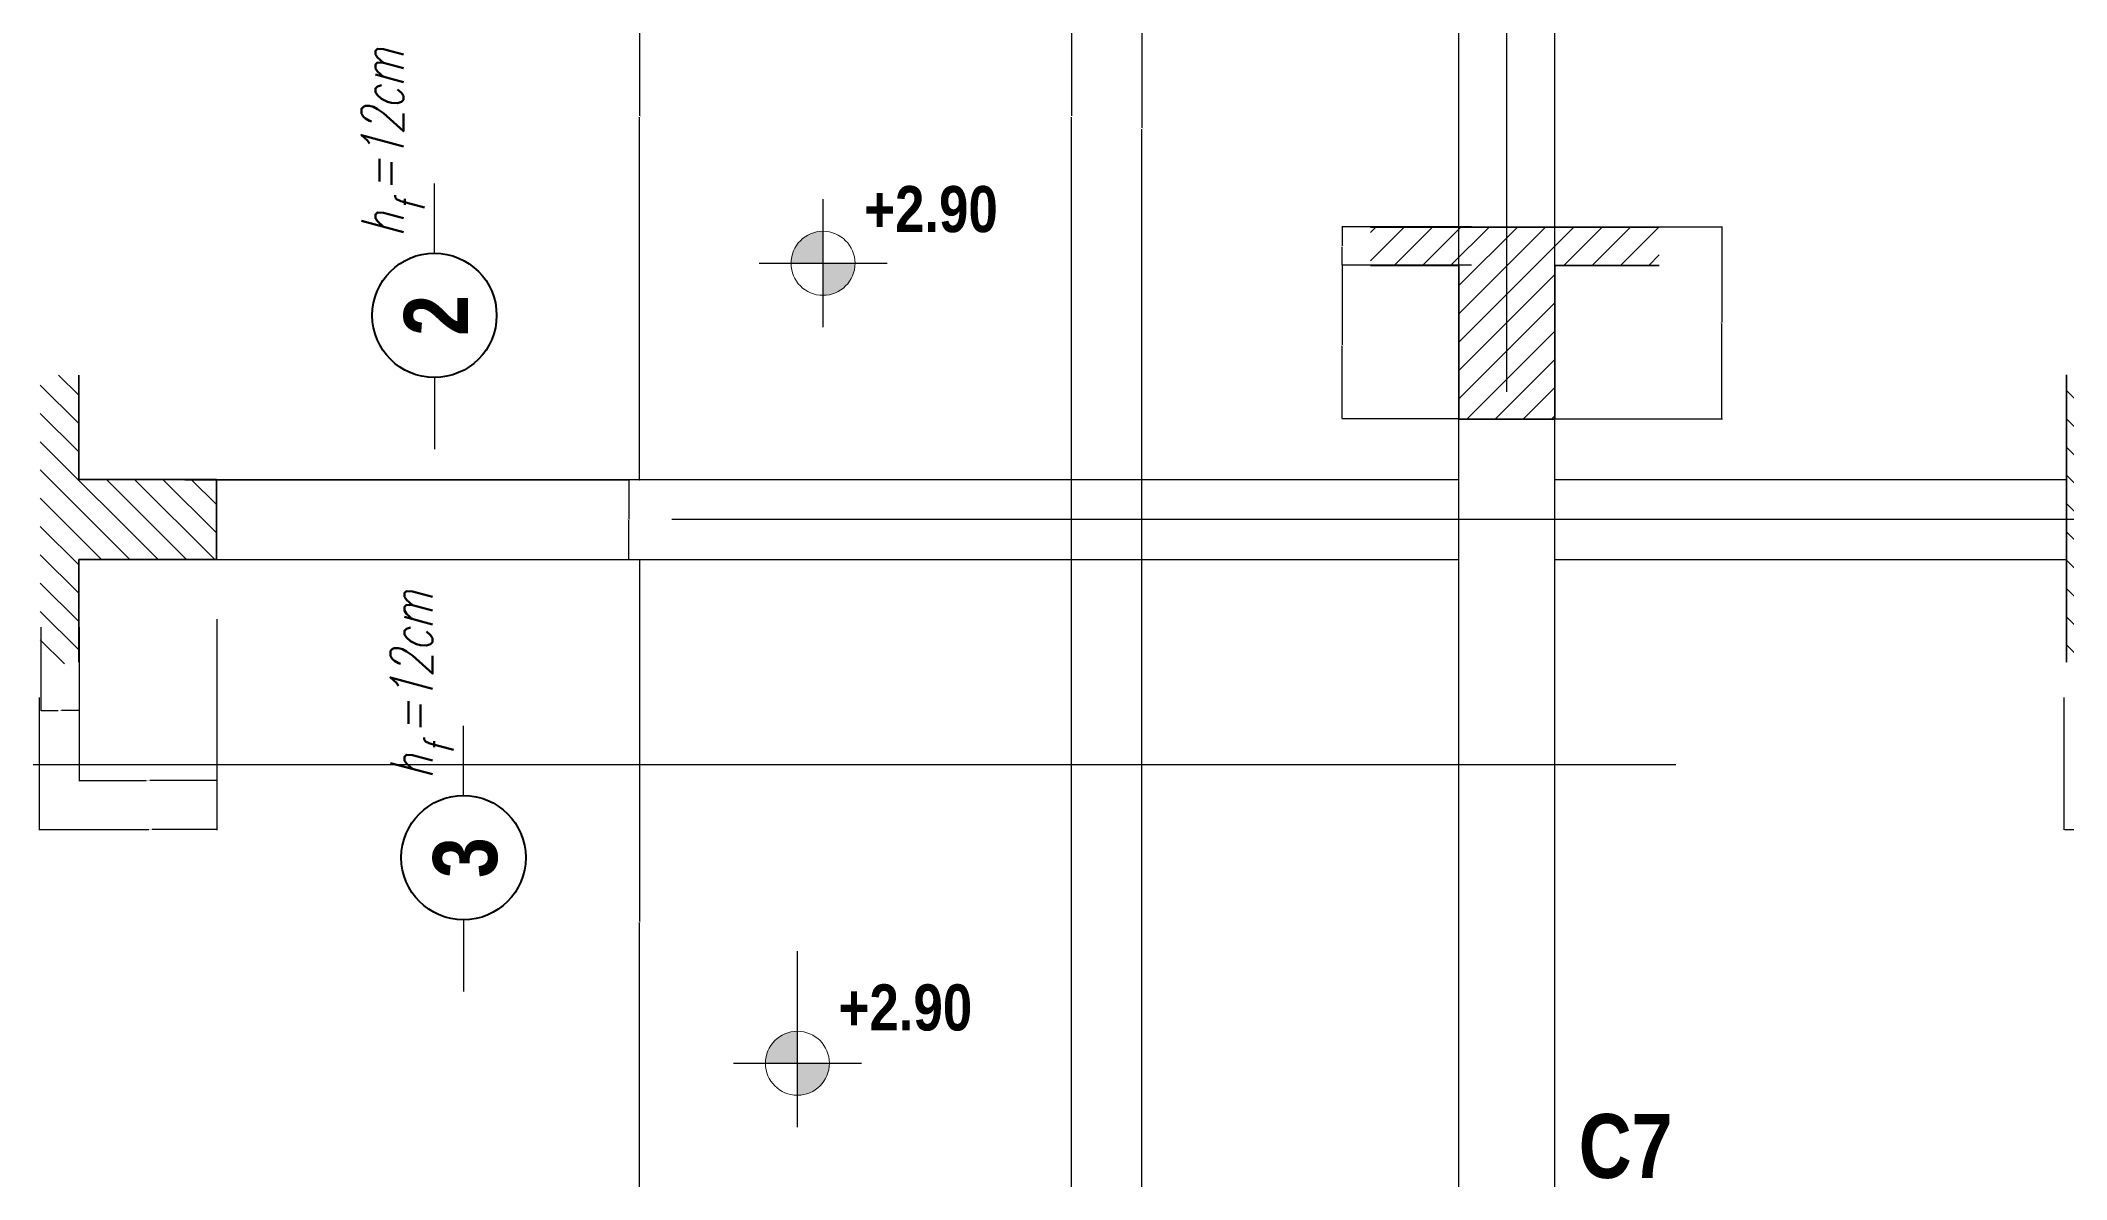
# Model space of a CAD drawing. Header units: millimetres. Extents: x 62 to 4126, y 148 to 2776.
# Drawn here: x 492 to 1125, y 1398 to 1754 of the extents above; entities that cross this region are included whole.
import ezdxf

# ---------------------------------------------------------------- set-up
doc = ezdxf.new("R2010")
doc.units = ezdxf.units.MM
doc.linetypes.add('DASHDOT', pattern=[25.4, 12.7, -6.35, 0, -6.35])
doc.linetypes.add('Solid Line copy-002', pattern=[1150, 5, -278.333333, 595, -271.666667])
for name, color, linetype, lineweight in [('! Plochi sech', 210, 'Continuous', 25), ('!Armirovka', 210, 'Continuous', 35), ('!Dimension', 70, 'Continuous', 25), ('!Hf', 132, 'Continuous', 25), ('035', 30, 'Continuous', 30), ('Osi', 70, 'DASHDOT', 25)]:
    doc.layers.add(name, color=color, linetype=linetype, lineweight=lineweight)
doc.layers.add('text', color=7, linetype='Continuous')
doc.styles.add('GENERATED_STYLE_3', font='ARIALNB.TTF')
doc.styles.get("Standard").update_dxf_attribs({"font": 'arial.ttf'})
doc.styles.add('АRM_nadpis', font='simplex.shx', dxfattribs={"width": 0.7, "oblique": 15})
doc.dimstyles.get("Standard").update_dxf_attribs({"dimtxt": 2.5, "dimasz": 2.5, "dimexe": 1.25, "dimexo": 0.625, "dimtad": 1, "dimtxsty": 'Standard', "dimcen": 2.5, "dimazin": 3, "dimtfac": 1, "dimtmove": 0, "dimatfit": 3})

# ---------------------------------------------------------------- blocks, each defined once
blk = doc.blocks.new('*D2418')
at = {"color": 0, "linetype": 'Continuous', "lineweight": -2}
for p, q in [((997.97, 1696.16), (1017.73, 1696.16)), ((1017.55, 1695.98), (1017.55, 1666.34)), ((1017.55, 1636.34), (1017.55, 1665.98)), ((965.47, 1636.16), (1017.73, 1636.16))]:
    blk.add_line(p, q, dxfattribs=at)
at = {"color": 0}
for points in [[(1017.58, 1695.98), (1017.52, 1695.98), (1017.55, 1696.16)], [(1017.52, 1636.34), (1017.58, 1636.34), (1017.55, 1636.16)]]:
    blk.add_solid(points, dxfattribs=at)
at = {"layer": 'Defpoints', "color": 0}
for p in [(997.91, 1696.16), (1017.55, 1696.16), (965.41, 1636.16)]:
    blk.add_point(p, dxfattribs=at)
at = {"color": 0, "lineweight": 25, "insert": (1017.55, 1666.16), "char_height": 0.18, "attachment_point": 5}
blk.add_mtext('\\A1;60.0000', dxfattribs=at)
blk = doc.blocks.new('*D2419')
at = {"color": 0, "linetype": 'Continuous', "lineweight": -2}
for p, q in [((939.34, 1696.16), (898.82, 1696.16)), ((899, 1695.98), (899, 1690.34)), ((899, 1684.34), (899, 1689.98)), ((939.34, 1684.16), (898.82, 1684.16))]:
    blk.add_line(p, q, dxfattribs=at)
at = {"color": 0}
for points in [[(899.03, 1695.98), (898.97, 1695.98), (899, 1696.16)], [(898.97, 1684.34), (899.03, 1684.34), (899, 1684.16)]]:
    blk.add_solid(points, dxfattribs=at)
at = {"layer": 'Defpoints', "color": 0}
for p in [(899, 1696.16), (939.41, 1696.16), (939.41, 1684.16)]:
    blk.add_point(p, dxfattribs=at)
at = {"color": 0, "lineweight": 25, "insert": (899, 1690.16), "char_height": 0.18, "attachment_point": 5}
blk.add_mtext('\\A1;12.0000', dxfattribs=at)
blk = doc.blocks.new('*D2420')
at = {"color": 0, "linetype": 'Continuous', "lineweight": -2}
for p, q in [((935.34, 1684.16), (898.82, 1684.16)), ((899, 1683.98), (899, 1659.34)), ((899, 1636.34), (899, 1658.98)), ((935.34, 1636.16), (898.82, 1636.16))]:
    blk.add_line(p, q, dxfattribs=at)
at = {"color": 0}
for points in [[(899.03, 1683.98), (898.97, 1683.98), (899, 1684.16)], [(898.97, 1636.34), (899.03, 1636.34), (899, 1636.16)]]:
    blk.add_solid(points, dxfattribs=at)
at = {"layer": 'Defpoints', "color": 0}
for p in [(935.41, 1684.16), (899, 1636.16), (935.41, 1636.16)]:
    blk.add_point(p, dxfattribs=at)
at = {"color": 0, "lineweight": 25, "insert": (899, 1659.16), "char_height": 0.18, "attachment_point": 5}
blk.add_mtext('\\A1;48.0000', dxfattribs=at)
blk = doc.blocks.new('*D2432')
at = {"layer": '!Dimension', "color": 0, "lineweight": -2}
for p, q in [((930.34, 2060.66), (836.23, 2060.66)), ((836.41, 2060.48), (836.41, 1727.09)), ((836.41, 1393.34), (836.41, 1726.73)), ((930.34, 1393.16), (836.23, 1393.16))]:
    blk.add_line(p, q, dxfattribs=at)
at = {"layer": '!Dimension', "color": 0}
for points in [[(836.44, 2060.48), (836.38, 2060.48), (836.41, 2060.66)], [(836.38, 1393.34), (836.44, 1393.34), (836.41, 1393.16)]]:
    blk.add_solid(points, dxfattribs=at)
at = {"layer": 'Defpoints', "color": 0}
for p in [(930.41, 2060.66), (836.41, 1393.16), (930.41, 1393.16)]:
    blk.add_point(p, dxfattribs=at)
at = {"layer": '!Dimension', "color": 0, "insert": (836.41, 1726.91), "char_height": 0.18, "attachment_point": 5}
blk.add_mtext('\\A1;667.5000', dxfattribs=at)
blk = doc.blocks.new('A$C49B93726')
at = {"layer": '!Hf', "color": 4, "linetype": 'Continuous', "lineweight": 25}
for p, q in [((228.1, 613), (228.1, 831.2)), ((228.1, 224.3), (228.1, 0))]:
    blk.add_line(p, q, dxfattribs=at)
at = {"layer": '!Hf', "color": 4, "linetype": 'Continuous', "lineweight": 40}
blk.add_circle((228.1, 418.7), 194.3, dxfattribs=at)
at = {"layer": '!Hf', "style": 'АRM_nadpis', "oblique": 15, "width": 0.7}
for s, height, p in [('h =12cm', 131.22, (131.2, 663.4)), ('f', 91.9, (197.3, 741.8))]:
    blk.add_text(s, height=height, rotation=90, dxfattribs=at).set_placement(p)
at = {"layer": '!Hf', "color": 4, "linetype": 'Continuous', "lineweight": 5, "insert": (132.8, 418.7), "char_height": 200, "attachment_point": 2, "rotation": 90, "style": 'GENERATED_STYLE_3'}
blk.add_mtext('3', dxfattribs=at)
blk = doc.blocks.new('A$C710C7EDD')
at = {"layer": '!Hf', "color": 4, "linetype": 'Continuous', "lineweight": 25}
for p, q in [((228.1, 613), (228.1, 831.2)), ((228.1, 224.3), (228.1, 0))]:
    blk.add_line(p, q, dxfattribs=at)
at = {"layer": '!Hf', "color": 4, "linetype": 'Continuous', "lineweight": 40}
blk.add_circle((228.1, 418.7), 194.3, dxfattribs=at)
at = {"layer": '!Hf', "style": 'АRM_nadpis', "oblique": 15, "width": 0.7}
for s, height, p in [('h =12cm', 131.22, (131.2, 663.4)), ('f', 91.9, (197.3, 741.8))]:
    blk.add_text(s, height=height, rotation=90, dxfattribs=at).set_placement(p)
at = {"layer": '!Hf', "color": 4, "linetype": 'Continuous', "lineweight": 5, "insert": (132.8, 418.7), "char_height": 200, "attachment_point": 2, "rotation": 90, "style": 'GENERATED_STYLE_3'}
blk.add_mtext('2', dxfattribs=at)
blk = doc.blocks.new('*D2452')
at = {"layer": '!Dimension', "color": 0, "lineweight": -2}
for p, q in [((537.47, 1617.16), (676.28, 1617.16)), ((676.1, 1616.98), (676.1, 1604.84)), ((676.1, 1592.34), (676.1, 1604.48)), ((537.47, 1592.16), (676.28, 1592.16))]:
    blk.add_line(p, q, dxfattribs=at)
at = {"layer": '!Dimension', "color": 0}
for points in [[(676.13, 1616.98), (676.07, 1616.98), (676.1, 1617.16)], [(676.07, 1592.34), (676.13, 1592.34), (676.1, 1592.16)]]:
    blk.add_solid(points, dxfattribs=at)
at = {"layer": 'Defpoints', "color": 0}
for p in [(537.41, 1617.16), (676.1, 1617.16), (537.41, 1592.16)]:
    blk.add_point(p, dxfattribs=at)
at = {"layer": '!Dimension', "color": 0, "insert": (676.1, 1604.66), "char_height": 0.18, "attachment_point": 5}
blk.add_mtext('\\A1;25.0000', dxfattribs=at)
blk = doc.blocks.new('*D2453')
at = {"layer": '! Plochi sech', "color": 0, "lineweight": -2}
for p, q in [((492.41, 1571.1), (492.41, 1544.89)), ((504.41, 1571.1), (504.41, 1544.89)), ((492.59, 1545.07), (497.88, 1545.07)), ((504.23, 1545.07), (498.93, 1545.07))]:
    blk.add_line(p, q, dxfattribs=at)
at = {"layer": '! Plochi sech', "color": 0}
for points in [[(492.59, 1545.1), (492.59, 1545.04), (492.41, 1545.07)], [(504.23, 1545.04), (504.23, 1545.1), (504.41, 1545.07)]]:
    blk.add_solid(points, dxfattribs=at)
at = {"layer": 'Defpoints', "color": 0}
for p in [(492.41, 1571.16), (504.41, 1571.16), (504.41, 1545.07)]:
    blk.add_point(p, dxfattribs=at)
at = {"layer": '! Plochi sech', "color": 0, "insert": (498.41, 1545.07), "char_height": 0.18, "attachment_point": 5}
blk.add_mtext('\\A1;12.0000', dxfattribs=at)
blk = doc.blocks.new('*D2454')
at = {"layer": '! Plochi sech', "color": 0, "lineweight": -2}
for p, q in [((547.41, 1573.6), (547.41, 1522.93)), ((504.41, 1549.1), (504.41, 1522.93)), ((504.59, 1523.11), (525.37, 1523.11)), ((547.23, 1523.11), (526.44, 1523.11))]:
    blk.add_line(p, q, dxfattribs=at)
at = {"layer": '! Plochi sech', "color": 0}
for points in [[(504.59, 1523.14), (504.59, 1523.08), (504.41, 1523.11)], [(547.23, 1523.08), (547.23, 1523.14), (547.41, 1523.11)]]:
    blk.add_solid(points, dxfattribs=at)
at = {"layer": 'Defpoints', "color": 0}
for p in [(547.41, 1573.66), (504.41, 1549.16), (547.41, 1523.11)]:
    blk.add_point(p, dxfattribs=at)
at = {"layer": '! Plochi sech', "color": 0, "insert": (525.91, 1523.11), "char_height": 0.18, "attachment_point": 5}
blk.add_mtext('\\A1;43.0000', dxfattribs=at)
blk = doc.blocks.new('*D2455')
at = {"layer": '! Plochi sech', "color": 0, "lineweight": -2}
for p, q in [((547.41, 1573.6), (547.41, 1507.67)), ((491.91, 1549.1), (491.91, 1507.67)), ((492.09, 1507.85), (526.19, 1507.85)), ((547.23, 1507.85), (527.25, 1507.85))]:
    blk.add_line(p, q, dxfattribs=at)
at = {"layer": '! Plochi sech', "color": 0}
for points in [[(492.09, 1507.88), (492.09, 1507.82), (491.91, 1507.85)], [(547.23, 1507.82), (547.23, 1507.88), (547.41, 1507.85)]]:
    blk.add_solid(points, dxfattribs=at)
at = {"layer": 'Defpoints', "color": 0}
for p in [(547.41, 1573.66), (491.91, 1549.16), (547.41, 1507.85)]:
    blk.add_point(p, dxfattribs=at)
at = {"layer": '! Plochi sech', "color": 0, "insert": (526.72, 1507.85), "char_height": 0.18, "attachment_point": 5}
blk.add_mtext('\\A1;55.5000', dxfattribs=at)
blk = doc.blocks.new('*D2462')
at = {"layer": '!Dimension', "color": 0, "lineweight": -2}
for p, q in [((679.41, 1591.98), (679.41, 1479.09)), ((679.47, 1592.16), (679.59, 1592.16)), ((679.41, 1365.84), (679.41, 1478.73)), ((679.47, 1365.66), (679.59, 1365.66))]:
    blk.add_line(p, q, dxfattribs=at)
at = {"layer": '!Dimension', "color": 0}
for points in [[(679.44, 1591.98), (679.38, 1591.98), (679.41, 1592.16)], [(679.38, 1365.84), (679.44, 1365.84), (679.41, 1365.66)]]:
    blk.add_solid(points, dxfattribs=at)
at = {"layer": 'Defpoints', "color": 0}
for p in [(679.41, 1592.16), (679.41, 1592.16), (679.41, 1365.66)]:
    blk.add_point(p, dxfattribs=at)
at = {"layer": '!Dimension', "color": 0, "insert": (679.41, 1478.91), "char_height": 0.18, "attachment_point": 5}
blk.add_mtext('\\A1;226.5000', dxfattribs=at)
blk = doc.blocks.new('*D2463')
at = {"layer": '!Dimension', "color": 0, "lineweight": -2}
for p, q in [((679.41, 1843.98), (679.41, 1730.84)), ((679.47, 1844.16), (679.59, 1844.16)), ((679.41, 1617.34), (679.41, 1730.48)), ((679.47, 1617.16), (679.59, 1617.16))]:
    blk.add_line(p, q, dxfattribs=at)
at = {"layer": '!Dimension', "color": 0}
for points in [[(679.44, 1843.98), (679.38, 1843.98), (679.41, 1844.16)], [(679.38, 1617.34), (679.44, 1617.34), (679.41, 1617.16)]]:
    blk.add_solid(points, dxfattribs=at)
at = {"layer": 'Defpoints', "color": 0}
for p in [(679.41, 1844.16), (679.41, 1844.16), (679.41, 1617.16)]:
    blk.add_point(p, dxfattribs=at)
at = {"layer": '!Dimension', "color": 0, "insert": (679.41, 1730.66), "char_height": 0.18, "attachment_point": 5}
blk.add_mtext('\\A1;227.0000', dxfattribs=at)
blk = doc.blocks.new('*D2514')
at = {"layer": '!Armirovka', "color": 0, "lineweight": -2}
for p, q in [((862.34, 2108.16), (814.23, 2108.16)), ((814.41, 2107.98), (814.41, 1730.84)), ((814.41, 1353.34), (814.41, 1730.48)), ((862.34, 1353.16), (814.23, 1353.16))]:
    blk.add_line(p, q, dxfattribs=at)
at = {"layer": '!Armirovka', "color": 0}
for points in [[(814.44, 2107.98), (814.38, 2107.98), (814.41, 2108.16)], [(814.38, 1353.34), (814.44, 1353.34), (814.41, 1353.16)]]:
    blk.add_solid(points, dxfattribs=at)
at = {"layer": 'Defpoints', "color": 0}
for p in [(862.41, 2108.16), (814.41, 1353.16), (862.41, 1353.16)]:
    blk.add_point(p, dxfattribs=at)
at = {"layer": '!Armirovka', "color": 0, "insert": (814.41, 1730.66), "char_height": 0.18, "attachment_point": 5}
blk.add_mtext('\\A1;755.0000', dxfattribs=at)
blk = doc.blocks.new('*D2551')
at = {"layer": '! Plochi sech', "color": 0, "lineweight": -2}
for p, q in [((1180.41, 1573.6), (1180.41, 1507.69)), ((1124.41, 1549.1), (1124.41, 1507.69)), ((1124.59, 1507.87), (1159, 1507.87)), ((1180.23, 1507.87), (1160.07, 1507.87))]:
    blk.add_line(p, q, dxfattribs=at)
at = {"layer": '! Plochi sech', "color": 0}
for points in [[(1124.59, 1507.9), (1124.59, 1507.84), (1124.41, 1507.87)], [(1180.23, 1507.84), (1180.23, 1507.9), (1180.41, 1507.87)]]:
    blk.add_solid(points, dxfattribs=at)
at = {"layer": 'Defpoints', "color": 0}
for p in [(1180.41, 1573.66), (1124.41, 1549.16), (1180.41, 1507.87)]:
    blk.add_point(p, dxfattribs=at)
at = {"layer": '! Plochi sech', "color": 0, "insert": (1159.53, 1507.87), "char_height": 0.18, "attachment_point": 5}
blk.add_mtext('\\A1;56.0000', dxfattribs=at)

msp = doc.modelspace()

# ---------------------------------------------------------------- hatches: boundary and pattern name
at = {"linetype": 'Continuous', "lineweight": 20}
h = msp.add_hatch(color=7, dxfattribs=at)
h.paths.add_polyline_path([(726.792, 1684.775), (736.792, 1684.775), (736.792, 1694.775, 0.4142136)])
h.paths.add_polyline_path([(736.792, 1684.775), (736.792, 1674.775, 0.4142136), (746.792, 1684.775)])
h = msp.add_hatch(dxfattribs=at)
h.set_pattern_fill('ANSI31', scale=50, style=0)
h.set_pattern_definition([(45, (-893418.103, -494990.025), (-4.419417382, 4.419417382), [])])
h.paths.add_polyline_path([(965.413, 1684.075), (998.042, 1684.075), (998.042, 1696.075), (907.785, 1696.075), (907.785, 1684.075), (935.413, 1684.075), (935.413, 1636.075), (965.413, 1636.075)])
at = {"linetype": 'Continuous', "lineweight": 25}
h = msp.add_hatch(dxfattribs=at)
h.set_pattern_fill('ANSI31', scale=50, angle=90, style=0)
h.set_pattern_definition([(135, (484963.298, -882587.139), (-4.419417382, -4.419417382), [])])
h.paths.add_polyline_path([(504.28, 1617.237), (504.28, 1649.865), (492.28, 1649.865), (492.28, 1559.608), (504.28, 1559.608), (504.28, 1592.237), (547.28, 1592.237), (547.28, 1617.237)])
h = msp.add_hatch(dxfattribs=at)
h.set_pattern_fill('ANSI31', scale=50, angle=90, style=0)
h.set_pattern_definition([(135, (485585.756, -882587.139), (-4.419417382, -4.419417382), [])])
h.paths.add_polyline_path([(1137.237, 1617.237), (1137.237, 1649.865), (1125.237, 1649.865), (1125.237, 1559.608), (1137.237, 1559.608), (1137.237, 1592.237), (1180.237, 1592.237), (1180.237, 1617.237)])
at = {"linetype": 'Continuous', "lineweight": 20}
h = msp.add_hatch(color=7, dxfattribs=at)
h.paths.add_polyline_path([(718.792, 1434.768), (728.792, 1434.768), (728.792, 1444.768, 0.4142136)])
h.paths.add_polyline_path([(728.792, 1434.768), (728.792, 1424.768, 0.4142136), (738.792, 1434.768)])

# ---------------------------------------------------------------- linework, layer by layer
at = {"color": 7, "linetype": 'Continuous', "lineweight": 25}
for p, q in [((736.792, 1664.775), (736.792, 1704.775)), ((716.792, 1684.775), (756.792, 1684.775)), ((728.792, 1414.768), (728.792, 1469.768)), ((708.792, 1434.768), (748.792, 1434.768))]:
    msp.add_line(p, q, dxfattribs=at)
at = {"color": 3, "linetype": 'Continuous', "lineweight": 35}
for p, q in [((907.785, 1696.075), (998.042, 1696.075)), ((907.785, 1684.075), (935.413, 1684.075)), ((935.413, 1684.075), (935.413, 1636.075)), ((965.413, 1684.075), (998.042, 1684.075)), ((965.413, 1684.075), (965.413, 1636.075)), ((504.28, 1617.237), (504.28, 1649.865)), ((1125.237, 1560.152), (1125.237, 1649.891)), ((935.413, 1636.075), (965.413, 1636.075)), ((504.28, 1617.237), (547.28, 1617.237)), ((547.28, 1592.237), (547.28, 1617.237)), ((504.28, 1592.237), (547.28, 1592.237)), ((504.28, 1560.152), (504.28, 1592.237)), ((504.28, 1560.152), (504.28, 1592.21)), ((1125.237, 1571.275), (1125.237, 1569.872))]:
    msp.add_line(p, q, dxfattribs=at)
at = {"color": 7, "linetype": 'Continuous', "lineweight": 20}
for centre in [(736.792, 1684.775), (728.792, 1434.768)]:
    msp.add_circle(centre, 10, dxfattribs=at)
at = {"layer": '035'}
for p, q in [((935.413, 645.637), (935.413, 2060.637)), ((965.413, 645.637), (965.413, 2060.637)), ((547.28, 1617.237), (935.413, 1617.237)), ((965.413, 1617.237), (1125.237, 1617.237)), ((547.28, 1592.237), (935.413, 1592.237)), ((965.413, 1592.237), (1125.237, 1592.237))]:
    msp.add_line(p, q, dxfattribs=at)
at = {"layer": 'Osi', "linetype": 'Solid Line copy-002', "lineweight": 25}
for p, q in [((950.413, 211.257), (950.413, 2653.659)), ((1567.921, 1604.73), (332.963, 1604.692)), ((124.878, 1528.137), (4062.976, 1528.137))]:
    msp.add_line(p, q, dxfattribs=at)

# ---------------------------------------------------------------- block references
at = {"layer": '!Hf', "xscale": 0.1, "yscale": 0.1, "zscale": 0.1}
for name, p in [('A$C710C7EDD', (592.588, 1626.642)), ('A$C49B93726', (601.675, 1457.158))]:
    msp.add_blockref(name, p, dxfattribs=at)

# ---------------------------------------------------------------- texts
at = {"layer": 'text', "color": 6, "linetype": 'Continuous', "lineweight": 5, "attachment_point": 2, "style": 'GENERATED_STYLE_3'}
for s, insert, char_height in [('+2.90', (770.524, 1708.928), 14.4), ('+2.90', (762.524, 1459.421), 14.4), ('C7', (987.496, 1418.911), 20), ('C7', (987.496, 1418.911), 20)]:
    msp.add_mtext(s, dxfattribs=dict(at, insert=insert, char_height=char_height))

# ---------------------------------------------------------------- dimensions: what is measured, and where the dimension line sits
at = {"layer": '! Plochi sech'}
for base, p1, p2, picture, middle in [((547.405, 1507.846), (491.905, 1549.16), (547.405, 1573.66), '*D2455', (526.719, 1507.846)), ((1180.405, 1507.866), (1124.405, 1549.16), (1180.405, 1573.66), '*D2551', (1159.532, 1507.866))]:
    dim = msp.add_linear_dim(base=base, p1=p1, p2=p2, dimstyle='Standard', dxfattribs=at)
    dim.commit()
    dim.dimension.update_dxf_attribs({"geometry": picture, "text_midpoint": middle, "dimtype": 160})
for base, p1, p2, picture, middle in [((504.405, 1545.068), (492.405, 1571.16), (504.405, 1571.16), '*D2453', (498.405, 1545.068)), ((547.405, 1523.11), (504.405, 1549.16), (547.405, 1573.66), '*D2454', (525.905, 1523.11))]:
    dim = msp.add_linear_dim(base=base, p1=p1, p2=p2, dimstyle='Standard', dxfattribs=at)
    dim.commit()
    dim.dimension.update_dxf_attribs({"geometry": picture, "text_midpoint": middle})
at = {"layer": '!Armirovka', "color": 2}
dim = msp.add_linear_dim(base=(814.405, 1353.16), p1=(862.405, 2108.16), p2=(862.405, 1353.16), angle=90, dimstyle='Standard', override={"dimfxl": 16}, dxfattribs=at)
dim.commit()
dim.dimension.update_dxf_attribs({"geometry": '*D2514', "text_midpoint": (814.405, 1730.66)})
at = {"layer": '!Dimension'}
for base, p1, p2, angle, picture, middle in [((836.405, 1393.16), (930.405, 2060.66), (930.405, 1393.16), 90, '*D2432', (836.405, 1726.91)), ((679.405, 1844.16), (679.405, 1617.16), (679.405, 1844.16), 270, '*D2463', (679.405, 1730.66)), ((676.096, 1617.16), (537.405, 1592.16), (537.405, 1617.16), 270, '*D2452', (676.096, 1604.66)), ((679.405, 1592.16), (679.405, 1365.66), (679.405, 1592.16), 270, '*D2462', (679.405, 1478.91))]:
    dim = msp.add_linear_dim(base=base, p1=p1, p2=p2, angle=angle, dimstyle='Standard', dxfattribs=at)
    dim.commit()
    dim.dimension.update_dxf_attribs({"geometry": picture, "text_midpoint": middle})
at = {"color": 7, "linetype": 'Continuous', "lineweight": 25}
for base, p1, p2, picture, middle in [((898.999, 1696.16), (939.405, 1684.16), (939.405, 1696.16), '*D2419', (898.999, 1690.16)), ((1017.549, 1696.16), (965.405, 1636.16), (997.905, 1696.16), '*D2418', (1017.549, 1666.16)), ((898.999, 1636.16), (935.405, 1684.16), (935.405, 1636.16), '*D2420', (898.999, 1659.16))]:
    dim = msp.add_linear_dim(base=base, p1=p1, p2=p2, angle=90, dimstyle='Standard', dxfattribs=at)
    dim.commit()
    dim.dimension.update_dxf_attribs({"geometry": picture, "text_midpoint": middle, "dimtype": 160})

doc.saveas('drawing.dxf')
